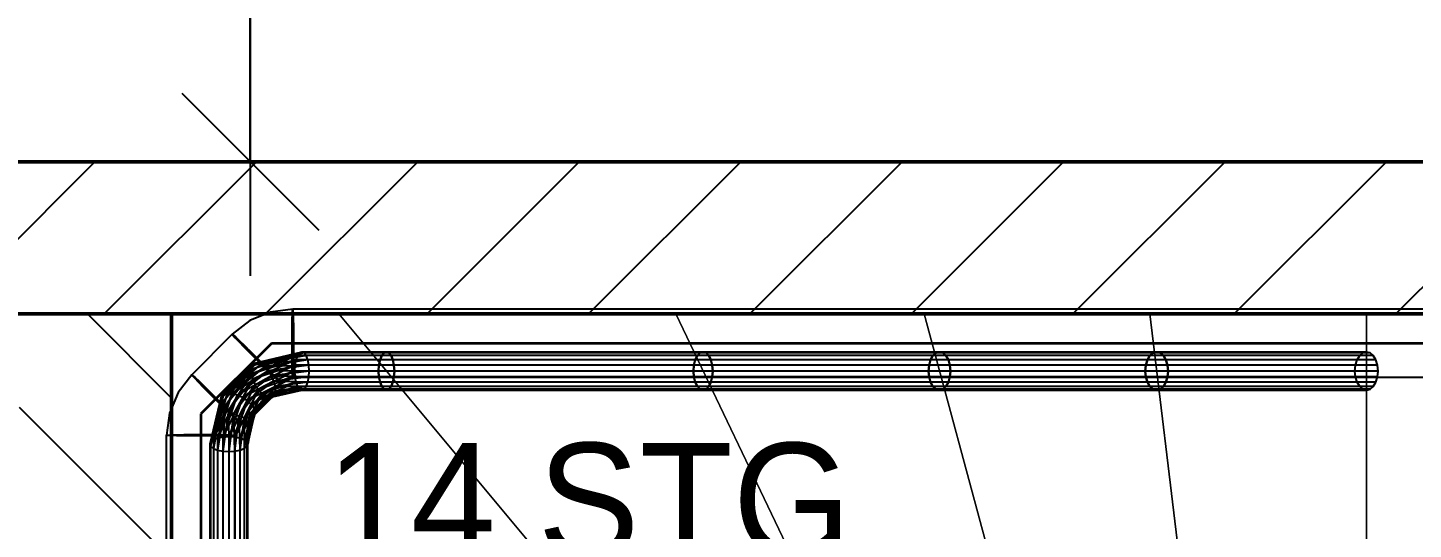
# Model space of a CAD drawing. Extents: x 0 to 756, y -25 to 420.
# Drawn here: x 256.82 to 293.24, y 111.42 to 124.6 of the extents above; entities that cross this region are included whole.
import ezdxf

# ---------------------------------------------------------------- set-up
doc = ezdxf.new("R2010")
doc.units = 0
doc.layers.get('0').update_dxf_attribs({"lineweight": 25})
doc.layers.get('DEFPOINTS').update_dxf_attribs({"lineweight": 25})
for name, color, linetype, lineweight in [('A_Innenwand', 7, 'Continuous', 25), ('Standard', 7, 'Continuous', 25), ('TREPPE', 7, 'Continuous', 13), ('WAND_HOLZ_NICHT_TRAGEND', 7, 'Continuous', 13)]:
    doc.layers.add(name, color=color, linetype=linetype, lineweight=lineweight)
doc.layers.add('S_Schmutzwasser', color=7, linetype='Continuous', lineweight=35, true_color=0x808040)
doc.styles.get("Standard").update_dxf_attribs({"font": 'arial.ttf'})

# ---------------------------------------------------------------- blocks, each defined once
blk = doc.blocks.new('Referenz-A0T78P30OY')
at = {"layer": 'DEFPOINTS', "color": 0, "linetype": 'Continuous', "lineweight": -2, "ltscale": 0.25}
for p, q in [((262.674, 121.078), (262.674, 121.078)), ((260.607, 117.078), (260.607, 117.078)), ((292.007, 117.078), (292.007, 117.078))]:
    blk.add_line(p, q, dxfattribs=at)
at = {"layer": 'Standard', "color": 0, "lineweight": -2}
for p, q in [((262.674, 127.078), (262.674, 118.078)), ((262.674, 121.078), (262.674, 126.378)), ((260.874, 122.878), (264.474, 119.278)), ((259.674, 121.078), (265.674, 121.078)), ((263.971, 116.053), (262.695, 115.622)), ((263.918, 115.982), (262.695, 115.622)), ((263.918, 115.982), (262.701, 115.499)), ((263.875, 115.872), (262.701, 115.499)), ((264.03, 116.078), (262.721, 115.718)), ((263.971, 116.053), (262.721, 115.718)), ((263.875, 115.872), (262.737, 115.36)), ((264.03, 116.078), (262.776, 115.776)), ((264.089, 116.053), (262.776, 115.776)), ((264.089, 116.053), (262.854, 115.791)), ((264.142, 115.982), (262.854, 115.791)), ((264.142, 115.982), (262.948, 115.761)), ((264.185, 115.872), (262.948, 115.761)), ((264.185, 115.872), (263.049, 115.69)), ((263.875, 115.872), (263.848, 115.732)), ((263.918, 115.982), (263.875, 115.872)), ((266.085, 115.872), (263.875, 115.872)), ((263.971, 116.053), (263.918, 115.982)), ((266.131, 115.982), (263.918, 115.982)), ((264.03, 116.078), (263.971, 116.053)), ((266.189, 116.053), (263.971, 116.053)), ((264.089, 116.053), (264.03, 116.078)), ((266.253, 116.078), (264.03, 116.078)), ((264.142, 115.982), (264.089, 116.053)), ((266.317, 116.053), (264.089, 116.053)), ((264.185, 115.872), (264.142, 115.982)), ((266.375, 115.982), (264.142, 115.982)), ((264.212, 115.732), (264.185, 115.872)), ((266.421, 115.872), (264.185, 115.872)), ((266.085, 115.872), (266.055, 115.732)), ((266.055, 115.732), (266.085, 115.872)), ((266.131, 115.982), (266.085, 115.872)), ((266.085, 115.872), (266.131, 115.982)), ((274.369, 115.872), (266.085, 115.872)), ((266.189, 116.053), (266.131, 115.982)), ((266.131, 115.982), (266.189, 116.053)), ((274.425, 115.982), (266.131, 115.982)), ((266.253, 116.078), (266.189, 116.053)), ((266.189, 116.053), (266.253, 116.078)), ((274.496, 116.053), (266.189, 116.053)), ((266.253, 116.078), (266.317, 116.053)), ((274.574, 116.078), (266.253, 116.078)), ((266.317, 116.053), (266.253, 116.078)), ((266.317, 116.053), (266.375, 115.982)), ((274.652, 116.053), (266.317, 116.053)), ((266.375, 115.982), (266.317, 116.053)), ((266.375, 115.982), (266.421, 115.872)), ((274.723, 115.982), (266.375, 115.982)), ((266.421, 115.872), (266.375, 115.982)), ((266.421, 115.872), (266.45, 115.732)), ((274.779, 115.872), (266.421, 115.872)), ((266.45, 115.732), (266.421, 115.872)), ((274.369, 115.872), (274.333, 115.732)), ((274.333, 115.732), (274.369, 115.872)), ((274.425, 115.982), (274.369, 115.872)), ((274.369, 115.872), (274.425, 115.982)), ((280.552, 115.872), (274.369, 115.872)), ((274.496, 116.053), (274.425, 115.982)), ((274.425, 115.982), (274.496, 116.053)), ((280.615, 115.982), (274.425, 115.982)), ((274.574, 116.078), (274.496, 116.053)), ((274.496, 116.053), (274.574, 116.078)), ((280.696, 116.053), (274.496, 116.053)), ((280.785, 116.078), (274.574, 116.078)), ((274.574, 116.078), (274.652, 116.053)), ((274.652, 116.053), (274.574, 116.078)), ((280.874, 116.053), (274.652, 116.053)), ((274.652, 116.053), (274.723, 115.982)), ((274.723, 115.982), (274.652, 116.053)), ((280.955, 115.982), (274.723, 115.982)), ((274.723, 115.982), (274.779, 115.872)), ((274.779, 115.872), (274.723, 115.982)), ((281.019, 115.872), (274.779, 115.872)), ((274.779, 115.872), (274.815, 115.732)), ((274.815, 115.732), (274.779, 115.872)), ((280.552, 115.872), (280.511, 115.732)), ((280.511, 115.732), (280.552, 115.872)), ((280.615, 115.982), (280.552, 115.872)), ((280.552, 115.872), (280.615, 115.982)), ((286.25, 115.872), (280.552, 115.872)), ((280.696, 116.053), (280.615, 115.982)), ((280.615, 115.982), (280.696, 116.053)), ((286.317, 115.982), (280.615, 115.982)), ((280.785, 116.078), (280.696, 116.053)), ((280.696, 116.053), (280.785, 116.078)), ((286.4, 116.053), (280.696, 116.053)), ((286.493, 116.078), (280.785, 116.078)), ((280.785, 116.078), (280.874, 116.053)), ((280.874, 116.053), (280.785, 116.078)), ((286.586, 116.053), (280.874, 116.053)), ((280.874, 116.053), (280.955, 115.982)), ((280.955, 115.982), (280.874, 116.053)), ((286.67, 115.982), (280.955, 115.982)), ((280.955, 115.982), (281.019, 115.872)), ((281.019, 115.872), (280.955, 115.982)), ((286.736, 115.872), (281.019, 115.872)), ((281.019, 115.872), (281.059, 115.732)), ((281.059, 115.732), (281.019, 115.872)), ((286.25, 115.872), (286.208, 115.732)), ((286.208, 115.732), (286.25, 115.872)), ((286.317, 115.982), (286.25, 115.872)), ((286.25, 115.872), (286.317, 115.982)), ((291.761, 115.872), (286.25, 115.872)), ((286.4, 116.053), (286.317, 115.982)), ((286.317, 115.982), (286.4, 116.053)), ((291.829, 115.982), (286.317, 115.982)), ((286.493, 116.078), (286.4, 116.053)), ((286.4, 116.053), (286.493, 116.078)), ((291.913, 116.053), (286.4, 116.053)), ((292.007, 116.078), (286.493, 116.078)), ((286.493, 116.078), (286.586, 116.053)), ((286.586, 116.053), (286.493, 116.078)), ((292.101, 116.053), (286.586, 116.053)), ((286.586, 116.053), (286.67, 115.982)), ((286.67, 115.982), (286.586, 116.053)), ((292.186, 115.982), (286.67, 115.982)), ((286.67, 115.982), (286.736, 115.872)), ((286.736, 115.872), (286.67, 115.982)), ((292.253, 115.872), (286.736, 115.872)), ((286.736, 115.872), (286.779, 115.732)), ((286.779, 115.732), (286.736, 115.872)), ((291.718, 115.732), (291.761, 115.872)), ((291.761, 115.872), (291.829, 115.982)), ((291.829, 115.982), (291.913, 116.053)), ((291.913, 116.053), (292.007, 116.078)), ((292.101, 116.053), (292.007, 116.078)), ((292.186, 115.982), (292.101, 116.053)), ((292.253, 115.872), (292.186, 115.982)), ((292.296, 115.732), (292.253, 115.872)), ((261.895, 114.831), (262.776, 115.776)), ((262.721, 115.718), (261.895, 114.831)), ((261.91, 114.909), (262.854, 115.791)), ((262.776, 115.776), (261.91, 114.909)), ((262.721, 115.718), (261.924, 114.737)), ((262.695, 115.622), (261.924, 114.737)), ((262.854, 115.791), (261.967, 114.964)), ((262.948, 115.761), (261.967, 114.964)), ((262.695, 115.622), (261.995, 114.636)), ((262.701, 115.499), (261.995, 114.636)), ((262.948, 115.761), (262.063, 114.99)), ((263.049, 115.69), (262.063, 114.99)), ((262.701, 115.499), (262.1, 114.538)), ((263.049, 115.69), (262.186, 114.984)), ((263.147, 115.585), (262.186, 114.984)), ((263.147, 115.585), (262.325, 114.948)), ((263.232, 115.455), (262.325, 114.948)), ((263.232, 115.455), (262.466, 114.884)), ((262.721, 115.718), (262.695, 115.622)), ((262.695, 115.622), (262.701, 115.499)), ((262.701, 115.499), (262.737, 115.36)), ((262.776, 115.776), (262.721, 115.718)), ((263.848, 115.732), (262.737, 115.36)), ((262.854, 115.791), (262.776, 115.776)), ((263.848, 115.732), (262.801, 115.219)), ((263.839, 115.578), (262.801, 115.219)), ((262.948, 115.761), (262.854, 115.791)), ((263.839, 115.578), (262.886, 115.089)), ((263.049, 115.69), (262.948, 115.761)), ((264.212, 115.732), (263.049, 115.69)), ((263.147, 115.585), (263.049, 115.69)), ((264.212, 115.732), (263.147, 115.585)), ((263.232, 115.455), (263.147, 115.585)), ((264.221, 115.578), (263.147, 115.585)), ((264.221, 115.578), (263.232, 115.455)), ((263.295, 115.314), (263.232, 115.455)), ((264.212, 115.423), (263.232, 115.455)), ((263.848, 115.732), (263.839, 115.578)), ((263.839, 115.578), (263.848, 115.423)), ((266.045, 115.578), (263.839, 115.578)), ((266.055, 115.732), (263.848, 115.732)), ((264.221, 115.578), (264.212, 115.732)), ((266.45, 115.732), (264.212, 115.732)), ((264.212, 115.423), (264.221, 115.578)), ((266.461, 115.578), (264.221, 115.578)), ((266.055, 115.732), (266.045, 115.578)), ((266.045, 115.578), (266.055, 115.732)), ((266.045, 115.578), (266.055, 115.423)), ((274.321, 115.578), (266.045, 115.578)), ((266.055, 115.423), (266.045, 115.578)), ((274.333, 115.732), (266.055, 115.732)), ((266.45, 115.732), (266.461, 115.578)), ((274.815, 115.732), (266.45, 115.732)), ((266.461, 115.578), (266.45, 115.732)), ((266.461, 115.578), (266.45, 115.423)), ((266.45, 115.423), (266.461, 115.578)), ((274.827, 115.578), (266.461, 115.578)), ((274.333, 115.732), (274.321, 115.578)), ((274.321, 115.578), (274.333, 115.732)), ((274.321, 115.578), (274.333, 115.423)), ((280.496, 115.578), (274.321, 115.578)), ((274.333, 115.423), (274.321, 115.578)), ((280.511, 115.732), (274.333, 115.732)), ((281.059, 115.732), (274.815, 115.732)), ((274.815, 115.732), (274.827, 115.578)), ((274.827, 115.578), (274.815, 115.732)), ((274.827, 115.578), (274.815, 115.423)), ((274.815, 115.423), (274.827, 115.578)), ((281.074, 115.578), (274.827, 115.578)), ((280.511, 115.732), (280.496, 115.578)), ((280.496, 115.578), (280.511, 115.732)), ((280.496, 115.578), (280.511, 115.423)), ((286.193, 115.578), (280.496, 115.578)), ((280.511, 115.423), (280.496, 115.578)), ((286.208, 115.732), (280.511, 115.732)), ((286.779, 115.732), (281.059, 115.732)), ((281.059, 115.732), (281.074, 115.578)), ((281.074, 115.578), (281.059, 115.732)), ((281.074, 115.578), (281.059, 115.423)), ((281.059, 115.423), (281.074, 115.578)), ((286.794, 115.578), (281.074, 115.578)), ((286.208, 115.732), (286.193, 115.578)), ((286.193, 115.578), (286.208, 115.732)), ((286.193, 115.578), (286.208, 115.423)), ((291.703, 115.578), (286.193, 115.578)), ((286.208, 115.423), (286.193, 115.578)), ((291.718, 115.732), (286.208, 115.732)), ((292.296, 115.732), (286.779, 115.732)), ((286.779, 115.732), (286.794, 115.578)), ((286.794, 115.578), (286.779, 115.732)), ((286.794, 115.578), (286.779, 115.423)), ((286.779, 115.423), (286.794, 115.578)), ((292.311, 115.578), (286.794, 115.578)), ((291.703, 115.578), (291.718, 115.732)), ((291.718, 115.423), (291.703, 115.578)), ((292.311, 115.578), (292.296, 115.732)), ((292.296, 115.423), (292.311, 115.578)), ((262.737, 115.36), (262.1, 114.538)), ((262.737, 115.36), (262.23, 114.453)), ((262.801, 115.219), (262.23, 114.453)), ((262.801, 115.219), (262.371, 114.39)), ((262.886, 115.089), (262.371, 114.39)), ((263.295, 115.314), (262.466, 114.884)), ((262.886, 115.089), (262.51, 114.353)), ((263.295, 115.314), (262.596, 114.8)), ((263.332, 115.175), (262.596, 114.8)), ((263.332, 115.175), (262.701, 114.702)), ((262.737, 115.36), (262.801, 115.219)), ((262.801, 115.219), (262.886, 115.089)), ((263.848, 115.423), (262.886, 115.089)), ((262.886, 115.089), (262.983, 114.984)), ((263.848, 115.423), (262.983, 114.984)), ((263.875, 115.284), (262.983, 114.984)), ((263.875, 115.284), (263.084, 114.913)), ((263.918, 115.173), (263.084, 114.913)), ((263.918, 115.173), (263.178, 114.883)), ((263.971, 115.102), (263.178, 114.883)), ((263.971, 115.102), (263.256, 114.898)), ((263.256, 114.898), (264.03, 115.078)), ((264.212, 115.423), (263.295, 115.314)), ((263.332, 115.175), (263.295, 115.314)), ((264.185, 115.284), (263.295, 115.314)), ((264.089, 115.102), (263.311, 114.956)), ((264.03, 115.078), (263.311, 114.956)), ((264.185, 115.284), (263.332, 115.175)), ((263.337, 115.052), (263.332, 115.175)), ((264.142, 115.173), (263.332, 115.175)), ((264.142, 115.173), (263.337, 115.052)), ((264.089, 115.102), (263.337, 115.052)), ((263.848, 115.423), (263.875, 115.284)), ((266.055, 115.423), (263.848, 115.423)), ((263.875, 115.284), (263.918, 115.173)), ((266.085, 115.284), (263.875, 115.284)), ((263.918, 115.173), (263.971, 115.102)), ((266.131, 115.173), (263.918, 115.173)), ((263.971, 115.102), (264.03, 115.078)), ((266.189, 115.102), (263.971, 115.102)), ((264.03, 115.078), (264.089, 115.102)), ((264.03, 115.078), (266.253, 115.078)), ((264.089, 115.102), (264.142, 115.173)), ((266.317, 115.102), (264.089, 115.102)), ((264.142, 115.173), (264.185, 115.284)), ((266.375, 115.173), (264.142, 115.173)), ((264.185, 115.284), (264.212, 115.423)), ((266.421, 115.284), (264.185, 115.284)), ((266.45, 115.423), (264.212, 115.423)), ((266.055, 115.423), (266.085, 115.284)), ((274.333, 115.423), (266.055, 115.423)), ((266.085, 115.284), (266.055, 115.423)), ((266.085, 115.284), (266.131, 115.173)), ((274.369, 115.284), (266.085, 115.284)), ((266.131, 115.173), (266.085, 115.284)), ((266.131, 115.173), (266.189, 115.102)), ((274.425, 115.173), (266.131, 115.173)), ((266.189, 115.102), (266.131, 115.173)), ((266.189, 115.102), (266.253, 115.078)), ((274.496, 115.102), (266.189, 115.102)), ((266.253, 115.078), (266.189, 115.102)), ((266.317, 115.102), (266.253, 115.078)), ((266.253, 115.078), (266.317, 115.102)), ((266.253, 115.078), (274.574, 115.078)), ((266.375, 115.173), (266.317, 115.102)), ((266.317, 115.102), (266.375, 115.173)), ((274.652, 115.102), (266.317, 115.102)), ((266.421, 115.284), (266.375, 115.173)), ((266.375, 115.173), (266.421, 115.284)), ((274.723, 115.173), (266.375, 115.173)), ((266.45, 115.423), (266.421, 115.284)), ((266.421, 115.284), (266.45, 115.423)), ((274.779, 115.284), (266.421, 115.284)), ((274.815, 115.423), (266.45, 115.423)), ((274.333, 115.423), (274.369, 115.284)), ((280.511, 115.423), (274.333, 115.423)), ((274.369, 115.284), (274.333, 115.423)), ((274.369, 115.284), (274.425, 115.173)), ((280.552, 115.284), (274.369, 115.284)), ((274.425, 115.173), (274.369, 115.284)), ((274.425, 115.173), (274.496, 115.102)), ((280.615, 115.173), (274.425, 115.173)), ((274.496, 115.102), (274.425, 115.173)), ((274.496, 115.102), (274.574, 115.078)), ((280.696, 115.102), (274.496, 115.102)), ((274.574, 115.078), (274.496, 115.102)), ((274.652, 115.102), (274.574, 115.078)), ((274.574, 115.078), (274.652, 115.102)), ((274.574, 115.078), (280.785, 115.078)), ((274.723, 115.173), (274.652, 115.102)), ((274.652, 115.102), (274.723, 115.173)), ((280.874, 115.102), (274.652, 115.102)), ((274.779, 115.284), (274.723, 115.173)), ((274.723, 115.173), (274.779, 115.284)), ((280.955, 115.173), (274.723, 115.173)), ((274.815, 115.423), (274.779, 115.284)), ((274.779, 115.284), (274.815, 115.423)), ((281.019, 115.284), (274.779, 115.284)), ((281.059, 115.423), (274.815, 115.423)), ((280.511, 115.423), (280.552, 115.284)), ((286.208, 115.423), (280.511, 115.423)), ((280.552, 115.284), (280.511, 115.423)), ((280.552, 115.284), (280.615, 115.173)), ((286.25, 115.284), (280.552, 115.284)), ((280.615, 115.173), (280.552, 115.284)), ((280.615, 115.173), (280.696, 115.102)), ((286.317, 115.173), (280.615, 115.173)), ((280.696, 115.102), (280.615, 115.173)), ((280.696, 115.102), (280.785, 115.078)), ((286.4, 115.102), (280.696, 115.102)), ((280.785, 115.078), (280.696, 115.102)), ((280.874, 115.102), (280.785, 115.078)), ((280.785, 115.078), (280.874, 115.102)), ((280.785, 115.078), (286.493, 115.078)), ((280.955, 115.173), (280.874, 115.102)), ((280.874, 115.102), (280.955, 115.173)), ((286.586, 115.102), (280.874, 115.102)), ((281.019, 115.284), (280.955, 115.173)), ((280.955, 115.173), (281.019, 115.284)), ((286.67, 115.173), (280.955, 115.173)), ((281.059, 115.423), (281.019, 115.284)), ((281.019, 115.284), (281.059, 115.423)), ((286.736, 115.284), (281.019, 115.284)), ((286.779, 115.423), (281.059, 115.423)), ((286.208, 115.423), (286.25, 115.284)), ((291.718, 115.423), (286.208, 115.423)), ((286.25, 115.284), (286.208, 115.423)), ((286.25, 115.284), (286.317, 115.173)), ((291.761, 115.284), (286.25, 115.284)), ((286.317, 115.173), (286.25, 115.284)), ((286.317, 115.173), (286.4, 115.102)), ((291.829, 115.173), (286.317, 115.173)), ((286.4, 115.102), (286.317, 115.173)), ((286.4, 115.102), (286.493, 115.078)), ((291.913, 115.102), (286.4, 115.102)), ((286.493, 115.078), (286.4, 115.102)), ((286.586, 115.102), (286.493, 115.078)), ((286.493, 115.078), (286.586, 115.102)), ((286.493, 115.078), (292.007, 115.078)), ((286.67, 115.173), (286.586, 115.102)), ((286.586, 115.102), (286.67, 115.173)), ((292.101, 115.102), (286.586, 115.102)), ((286.736, 115.284), (286.67, 115.173)), ((286.67, 115.173), (286.736, 115.284)), ((292.186, 115.173), (286.67, 115.173)), ((286.779, 115.423), (286.736, 115.284)), ((286.736, 115.284), (286.779, 115.423)), ((292.253, 115.284), (286.736, 115.284)), ((292.296, 115.423), (286.779, 115.423)), ((291.761, 115.284), (291.718, 115.423)), ((291.829, 115.173), (291.761, 115.284)), ((291.913, 115.102), (291.829, 115.173)), ((292.007, 115.078), (291.913, 115.102)), ((292.007, 115.078), (292.101, 115.102)), ((292.101, 115.102), (292.186, 115.173)), ((292.186, 115.173), (292.253, 115.284)), ((292.253, 115.284), (292.296, 115.423)), ((261.967, 114.964), (261.607, 113.655)), ((261.91, 114.909), (261.607, 113.655)), ((262.063, 114.99), (261.632, 113.714)), ((261.967, 114.964), (261.632, 113.714)), ((261.91, 114.909), (261.632, 113.596)), ((261.895, 114.831), (261.632, 113.596)), ((262.063, 114.99), (261.703, 113.767)), ((262.186, 114.984), (261.703, 113.767)), ((261.895, 114.831), (261.703, 113.543)), ((261.924, 114.737), (261.703, 113.543)), ((262.186, 114.984), (261.813, 113.81)), ((262.325, 114.948), (261.813, 113.81)), ((261.924, 114.737), (261.813, 113.5)), ((261.91, 114.909), (261.895, 114.831)), ((261.895, 114.831), (261.924, 114.737)), ((261.967, 114.964), (261.91, 114.909)), ((261.924, 114.737), (261.995, 114.636)), ((262.325, 114.948), (261.953, 113.837)), ((262.466, 114.884), (261.953, 113.837)), ((262.063, 114.99), (261.967, 114.964)), ((262.186, 114.984), (262.063, 114.99)), ((262.466, 114.884), (262.107, 113.846)), ((262.596, 114.8), (262.107, 113.846)), ((262.325, 114.948), (262.186, 114.984)), ((262.596, 114.8), (262.262, 113.837)), ((262.701, 114.702), (262.262, 113.837)), ((262.466, 114.884), (262.325, 114.948)), ((262.701, 114.702), (262.401, 113.81)), ((262.596, 114.8), (262.466, 114.884)), ((262.983, 114.984), (262.51, 114.353)), ((262.701, 114.702), (262.596, 114.8)), ((262.983, 114.984), (262.633, 114.348)), ((263.084, 114.913), (262.633, 114.348)), ((263.337, 115.052), (262.701, 114.702)), ((262.772, 114.601), (262.701, 114.702)), ((263.084, 114.913), (262.729, 114.374)), ((263.178, 114.883), (262.729, 114.374)), ((263.337, 115.052), (262.772, 114.601)), ((263.311, 114.956), (262.772, 114.601)), ((262.787, 114.429), (263.256, 114.898)), ((263.178, 114.883), (262.787, 114.429)), ((263.311, 114.956), (262.802, 114.507)), ((263.256, 114.898), (262.802, 114.507)), ((262.983, 114.984), (263.084, 114.913)), ((263.084, 114.913), (263.178, 114.883)), ((263.178, 114.883), (263.256, 114.898)), ((263.256, 114.898), (263.311, 114.956)), ((263.311, 114.956), (263.337, 115.052)), ((261.995, 114.636), (261.813, 113.5)), ((261.995, 114.636), (261.953, 113.473)), ((262.1, 114.538), (261.953, 113.473)), ((261.995, 114.636), (262.1, 114.538)), ((262.1, 114.538), (262.107, 113.464)), ((262.1, 114.538), (262.23, 114.453)), ((262.23, 114.453), (262.107, 113.464)), ((262.23, 114.453), (262.262, 113.473)), ((262.23, 114.453), (262.371, 114.39)), ((262.371, 114.39), (262.262, 113.473)), ((262.371, 114.39), (262.401, 113.5)), ((262.371, 114.39), (262.51, 114.353)), ((262.772, 114.601), (262.401, 113.81)), ((262.51, 114.353), (262.401, 113.5)), ((262.51, 114.353), (262.512, 113.543)), ((262.51, 114.353), (262.633, 114.348)), ((262.772, 114.601), (262.512, 113.767)), ((262.802, 114.507), (262.512, 113.767)), ((262.633, 114.348), (262.512, 113.543)), ((262.802, 114.507), (262.583, 113.714)), ((262.787, 114.429), (262.583, 113.714)), ((262.729, 114.374), (262.583, 113.596)), ((262.633, 114.348), (262.583, 113.596)), ((262.607, 113.655), (262.787, 114.429)), ((262.729, 114.374), (262.607, 113.655)), ((262.633, 114.348), (262.729, 114.374)), ((262.729, 114.374), (262.787, 114.429)), ((262.802, 114.507), (262.772, 114.601)), ((262.787, 114.429), (262.802, 114.507)), ((261.632, 113.714), (261.607, 113.655)), ((261.607, 113.655), (261.607, 109.658)), ((261.607, 113.655), (261.632, 113.596)), ((261.703, 113.767), (261.632, 113.714)), ((261.632, 113.714), (261.632, 109.724)), ((261.813, 113.81), (261.703, 113.767)), ((261.703, 113.767), (261.703, 109.783)), ((261.953, 113.837), (261.813, 113.81)), ((261.813, 113.81), (261.813, 109.831)), ((262.107, 113.846), (261.953, 113.837)), ((261.953, 113.837), (261.953, 109.861)), ((262.107, 113.846), (262.107, 109.871)), ((262.262, 113.837), (262.107, 113.846)), ((262.262, 113.837), (262.262, 109.861)), ((262.401, 113.81), (262.262, 113.837)), ((262.401, 113.81), (262.401, 109.831)), ((262.512, 113.767), (262.401, 113.81)), ((262.512, 113.767), (262.512, 109.783)), ((262.583, 113.714), (262.512, 113.767)), ((262.583, 113.714), (262.583, 109.724)), ((262.607, 113.655), (262.583, 113.714)), ((262.583, 113.596), (262.607, 113.655)), ((262.607, 109.658), (262.607, 113.655)), ((261.632, 113.596), (261.632, 109.592)), ((261.632, 113.596), (261.703, 113.543)), ((261.703, 113.543), (261.703, 109.533)), ((261.703, 113.543), (261.813, 113.5)), ((261.813, 113.5), (261.813, 109.485)), ((261.813, 113.5), (261.953, 113.473)), ((261.953, 113.473), (261.953, 109.455)), ((261.953, 113.473), (262.107, 113.464)), ((262.107, 113.464), (262.262, 113.473)), ((262.107, 113.464), (262.107, 109.445)), ((262.262, 113.473), (262.401, 113.5)), ((262.262, 113.473), (262.262, 109.455)), ((262.401, 113.5), (262.512, 113.543)), ((262.401, 113.5), (262.401, 109.485)), ((262.512, 113.543), (262.583, 113.596)), ((262.512, 113.543), (262.512, 109.533)), ((262.583, 113.596), (262.583, 109.592))]:
    blk.add_line(p, q, dxfattribs=at)
at = {"layer": 'TREPPE', "color": 0}
for p, q in [((265.002, 117.078), (260.607, 117.078)), ((260.607, 117.078), (260.607, 110.802)), ((260.607, 110.802), (260.607, 117.078)), ((260.607, 117.078), (265.002, 117.078)), ((260.607, 117.078), (260.607, 117.078)), ((280.007, 99.078), (265.002, 117.078)), ((265.002, 117.078), (280.007, 99.078)), ((265.002, 117.078), (265.002, 117.078)), ((273.856, 117.078), (265.002, 117.078)), ((265.002, 117.078), (280.007, 99.078)), ((265.002, 117.078), (273.856, 117.078)), ((280.007, 99.078), (265.002, 117.078)), ((265.002, 117.078), (265.002, 117.078)), ((282.474, 99.078), (273.856, 117.078)), ((273.856, 117.078), (282.474, 99.078)), ((273.856, 117.078), (273.856, 117.078)), ((280.381, 117.078), (273.856, 117.078)), ((273.856, 117.078), (282.474, 99.078)), ((273.856, 117.078), (280.381, 117.078)), ((282.474, 99.078), (273.856, 117.078)), ((273.856, 117.078), (273.856, 117.078)), ((285.234, 99.078), (280.381, 117.078)), ((280.381, 117.078), (285.234, 99.078)), ((280.381, 117.078), (280.381, 117.078)), ((286.31, 117.078), (280.381, 117.078)), ((280.381, 117.078), (285.234, 99.078)), ((280.381, 117.078), (286.31, 117.078)), ((285.234, 99.078), (280.381, 117.078)), ((280.381, 117.078), (280.381, 117.078)), ((288.504, 99.078), (286.31, 117.078)), ((286.31, 117.078), (288.504, 99.078)), ((286.31, 117.078), (286.31, 117.078)), ((292.007, 117.078), (286.31, 117.078)), ((286.31, 117.078), (288.504, 99.078)), ((286.31, 117.078), (292.007, 117.078)), ((288.504, 99.078), (286.31, 117.078)), ((286.31, 117.078), (286.31, 117.078)), ((292.007, 99.078), (292.007, 117.078)), ((292.007, 117.078), (292.007, 99.078)), ((292.007, 117.078), (292.007, 117.078))]:
    blk.add_line(p, q, dxfattribs=at)
at = {"layer": 'WAND_HOLZ_NICHT_TRAGEND', "color": 0, "lineweight": 50}
for p, q in [((324.607, 121.078), (176.107, 121.078)), ((300.281, 121.078), (216.93, 121.078)), ((176.107, 117.078), (324.607, 117.078)), ((216.93, 117.078), (300.281, 117.078)), ((260.607, 117.078), (256.607, 117.078)), ((256.607, 117.078), (260.607, 117.078)), ((260.607, 30.521), (260.607, 117.078)), ((260.607, 117.078), (260.607, 30.521)), ((260.607, 117.078), (260.607, 117.078))]:
    blk.add_line(p, q, dxfattribs=at)
at = {"layer": 'Standard', "color": 0, "lineweight": -2, "char_height": 3, "attachment_point": 1}
for s, insert in [('{\\fPosterama Text Light;14}', (264.665, 113.69)), ('{\\fPosterama Text Light;STG}', (270.226, 113.69))]:
    blk.add_mtext(s, dxfattribs=dict(at, insert=insert))
blk = doc.blocks.new('Wand-A0T78P4MOY', base_point=(125.607, 117.078))
at = {"color": 0, "linetype": 'ByBlock', "lineweight": -2, "ltscale": 0.25}
for p, q in [((300.281, 121.078), (216.93, 121.078)), ((300.281, 117.078), (260.607, 117.078))]:
    blk.add_line(p, q, dxfattribs=at)
at = {"color": 0, "lineweight": -2}
for p, q in [((258.591, 121.078), (254.591, 117.078)), ((262.833, 121.078), (258.833, 117.078)), ((267.076, 121.078), (263.076, 117.078)), ((271.319, 121.078), (267.319, 117.078)), ((275.561, 121.078), (271.561, 117.078)), ((279.804, 121.078), (275.804, 117.078)), ((284.047, 121.078), (280.047, 117.078)), ((288.289, 121.078), (284.289, 117.078)), ((292.532, 121.078), (288.532, 117.078)), ((296.775, 121.078), (292.775, 117.078))]:
    blk.add_line(p, q, dxfattribs=at)
blk = doc.blocks.new('Wand-A0T78P4SOY', base_point=(256.607, 30.521))
at = {"color": 0, "lineweight": -2}
for p, q in [((260.607, 114.866), (258.395, 117.078)), ((260.607, 110.623), (256.607, 114.623))]:
    blk.add_line(p, q, dxfattribs=at)
at = {"color": 0, "linetype": 'ByBlock', "lineweight": -2, "ltscale": 0.25}
blk.add_line((260.607, 30.521), (260.607, 117.078), dxfattribs=at)
blk = doc.blocks.new('Abwasserleitung-A0T78PE2OY', base_point=(261.376, 99.374))
at = {"color": 0, "linetype": 'ByBlock', "lineweight": -2, "ltscale": 0.35}
for p, q in [((263.231, 116.305), (261.376, 114.45)), ((301.995, 116.305), (263.231, 116.305)), ((261.376, 114.45), (261.376, 99.374))]:
    blk.add_line(p, q, dxfattribs=at)
blk = doc.blocks.new('Abwasser Schnellansicht-A0T78PEAOY', base_point=(242.994, 53.172))
at = {"color": 0, "linetype": 'ByBlock', "lineweight": -2, "ltscale": 0.25}
for p, q in [((262.665, 116.903), (262.199, 116.546)), ((263.207, 117.128), (262.665, 116.903)), ((263.789, 117.205), (263.207, 117.128)), ((263.777, 116.941), (263.774, 116.755)), ((263.774, 116.748), (263.777, 116.936)), ((263.781, 117.084), (263.777, 116.941)), ((263.777, 116.936), (263.78, 117.08)), ((263.78, 117.08), (263.785, 117.172)), ((263.785, 117.174), (263.781, 117.084)), ((263.785, 117.172), (263.789, 117.205)), ((263.79, 117.205), (263.785, 117.174)), ((263.789, 117.205), (263.794, 117.176)), ((263.794, 117.174), (263.79, 117.205)), ((301.436, 117.205), (263.79, 117.205)), ((263.794, 117.176), (263.798, 117.088)), ((263.799, 117.084), (263.794, 117.174)), ((263.798, 117.088), (263.802, 116.946)), ((263.802, 116.941), (263.799, 117.084)), ((263.802, 116.946), (263.805, 116.761)), ((263.805, 116.755), (263.802, 116.941)), ((262.199, 116.546), (261.135, 115.481)), ((262.216, 116.522), (262.199, 116.546)), ((262.199, 116.546), (262.226, 116.526)), ((262.199, 116.546), (262.217, 116.521)), ((262.224, 116.527), (262.199, 116.546)), ((262.275, 116.457), (262.216, 116.522)), ((262.217, 116.521), (262.278, 116.454)), ((262.291, 116.467), (262.224, 116.527)), ((262.226, 116.526), (262.293, 116.464)), ((263.774, 116.755), (263.772, 116.538)), ((263.772, 116.53), (263.774, 116.748)), ((263.772, 116.538), (263.772, 116.305)), ((263.772, 116.297), (263.772, 116.53)), ((263.805, 116.761), (263.807, 116.545)), ((263.807, 116.538), (263.805, 116.755)), ((263.807, 116.545), (263.808, 116.312)), ((263.808, 116.305), (263.807, 116.538)), ((262.373, 116.354), (262.275, 116.457)), ((262.278, 116.454), (262.376, 116.35)), ((262.394, 116.368), (262.291, 116.467)), ((262.293, 116.464), (262.398, 116.365)), ((262.502, 116.221), (262.373, 116.354)), ((262.376, 116.35), (262.506, 116.217)), ((262.528, 116.239), (262.394, 116.368)), ((262.398, 116.365), (262.533, 116.234)), ((262.653, 116.067), (262.502, 116.221)), ((262.506, 116.217), (262.658, 116.062)), ((262.683, 116.086), (262.528, 116.239)), ((262.533, 116.234), (262.688, 116.081)), ((263.772, 116.305), (263.772, 116.072)), ((263.772, 116.065), (263.772, 116.297)), ((263.808, 116.312), (263.807, 116.079)), ((263.807, 116.072), (263.808, 116.305)), ((262.817, 115.902), (262.653, 116.067)), ((262.658, 116.062), (262.823, 115.897)), ((262.848, 115.922), (262.683, 116.086)), ((262.688, 116.081), (262.853, 115.917)), ((262.983, 115.738), (262.817, 115.902)), ((262.823, 115.897), (262.988, 115.732)), ((263.012, 115.757), (262.848, 115.922)), ((262.853, 115.917), (263.018, 115.752)), ((263.772, 116.072), (263.774, 115.855)), ((263.774, 115.848), (263.772, 116.065)), ((263.774, 115.855), (263.777, 115.668)), ((263.777, 115.663), (263.774, 115.848)), ((263.805, 115.861), (263.802, 115.674)), ((263.802, 115.668), (263.805, 115.855)), ((263.807, 116.079), (263.805, 115.861)), ((263.805, 115.855), (263.807, 116.072)), ((261.134, 115.481), (260.777, 115.015)), ((261.154, 115.455), (261.134, 115.481)), ((261.134, 115.481), (261.158, 115.464)), ((261.135, 115.481), (261.153, 115.456)), ((261.16, 115.463), (261.135, 115.481)), ((261.153, 115.456), (261.213, 115.39)), ((261.216, 115.387), (261.154, 115.455)), ((261.158, 115.464), (261.223, 115.405)), ((261.226, 115.402), (261.16, 115.463)), ((263.138, 115.585), (262.983, 115.738)), ((262.988, 115.732), (263.143, 115.58)), ((263.165, 115.602), (263.012, 115.757)), ((263.018, 115.752), (263.169, 115.598)), ((263.273, 115.454), (263.138, 115.585)), ((263.143, 115.58), (263.276, 115.45)), ((263.294, 115.468), (263.165, 115.602)), ((263.169, 115.598), (263.298, 115.465)), ((263.377, 115.355), (263.273, 115.454)), ((263.276, 115.45), (263.38, 115.352)), ((263.393, 115.365), (263.294, 115.468)), ((263.298, 115.465), (263.395, 115.362)), ((263.777, 115.668), (263.781, 115.525)), ((263.781, 115.522), (263.777, 115.663)), ((263.781, 115.525), (263.785, 115.435)), ((263.785, 115.433), (263.781, 115.522)), ((263.785, 115.435), (263.79, 115.405)), ((263.79, 115.405), (263.785, 115.433)), ((263.794, 115.437), (263.79, 115.405)), ((263.79, 115.405), (263.794, 115.435)), ((263.799, 115.529), (263.794, 115.437)), ((263.794, 115.435), (263.799, 115.525)), ((263.802, 115.674), (263.799, 115.529)), ((263.799, 115.525), (263.802, 115.668)), ((261.213, 115.39), (261.312, 115.286)), ((261.316, 115.282), (261.216, 115.387)), ((261.223, 115.405), (261.326, 115.308)), ((261.33, 115.304), (261.226, 115.402)), ((261.312, 115.286), (261.442, 115.152)), ((261.446, 115.148), (261.316, 115.282)), ((261.326, 115.308), (261.459, 115.179)), ((261.464, 115.174), (261.33, 115.304)), ((261.442, 115.152), (261.594, 114.997)), ((261.599, 114.992), (261.446, 115.148)), ((261.459, 115.179), (261.613, 115.027)), ((261.619, 115.022), (261.464, 115.174)), ((263.472, 115.273), (262.407, 114.209)), ((263.445, 115.293), (263.377, 115.355)), ((263.38, 115.352), (263.447, 115.291)), ((263.453, 115.298), (263.393, 115.365)), ((263.395, 115.362), (263.455, 115.297)), ((263.472, 115.273), (263.445, 115.293)), ((263.447, 115.291), (263.472, 115.273)), ((263.472, 115.273), (263.453, 115.298)), ((263.455, 115.297), (263.472, 115.273)), ((263.565, 115.344), (263.472, 115.273)), ((263.673, 115.389), (263.565, 115.344)), ((263.79, 115.405), (263.673, 115.389)), ((301.436, 115.405), (263.79, 115.405)), ((260.777, 115.015), (260.552, 114.473)), ((261.594, 114.997), (261.758, 114.832)), ((261.763, 114.827), (261.599, 114.992)), ((261.613, 115.027), (261.778, 114.863)), ((261.784, 114.858), (261.619, 115.022)), ((261.758, 114.832), (261.923, 114.668)), ((261.928, 114.663), (261.763, 114.827)), ((261.778, 114.863), (261.943, 114.698)), ((261.948, 114.693), (261.784, 114.858)), ((260.552, 114.473), (260.476, 113.891)), ((261.923, 114.668), (262.078, 114.516)), ((262.083, 114.511), (261.928, 114.663)), ((261.943, 114.698), (262.096, 114.542)), ((262.1, 114.538), (261.948, 114.693)), ((262.078, 114.516), (262.212, 114.386)), ((262.216, 114.382), (262.083, 114.511)), ((262.096, 114.542), (262.226, 114.408)), ((262.23, 114.404), (262.1, 114.538)), ((262.212, 114.386), (262.316, 114.287)), ((262.318, 114.285), (262.216, 114.382)), ((262.226, 114.408), (262.326, 114.303)), ((262.328, 114.3), (262.23, 114.404)), ((262.291, 114.007), (262.276, 113.891)), ((262.336, 114.116), (262.291, 114.007)), ((262.316, 114.287), (262.382, 114.227)), ((262.384, 114.226), (262.318, 114.285)), ((262.326, 114.303), (262.388, 114.235)), ((262.389, 114.234), (262.328, 114.3)), ((262.407, 114.209), (262.336, 114.116)), ((262.382, 114.227), (262.407, 114.209)), ((262.407, 114.209), (262.384, 114.226)), ((262.388, 114.235), (262.407, 114.209)), ((262.407, 114.209), (262.389, 114.234)), ((260.476, 113.891), (260.508, 113.896)), ((260.476, 113.891), (260.506, 113.895)), ((260.504, 113.886), (260.476, 113.891)), ((260.506, 113.886), (260.476, 113.891)), ((260.476, 99.374), (260.476, 113.891)), ((260.593, 113.882), (260.504, 113.886)), ((260.506, 113.895), (260.596, 113.9)), ((260.596, 113.882), (260.506, 113.886)), ((260.508, 113.896), (260.6, 113.9)), ((260.734, 113.878), (260.593, 113.882)), ((260.596, 113.9), (260.739, 113.904)), ((260.739, 113.878), (260.596, 113.882)), ((260.6, 113.9), (260.745, 113.904)), ((260.919, 113.875), (260.734, 113.878)), ((260.739, 113.904), (260.926, 113.906)), ((260.926, 113.875), (260.739, 113.878)), ((260.745, 113.904), (260.932, 113.906)), ((261.136, 113.873), (260.919, 113.875)), ((260.926, 113.906), (261.143, 113.908)), ((261.143, 113.873), (260.926, 113.875)), ((260.932, 113.906), (261.15, 113.908)), ((261.368, 113.873), (261.136, 113.873)), ((261.143, 113.908), (261.376, 113.909)), ((261.376, 113.873), (261.143, 113.873)), ((261.15, 113.908), (261.383, 113.909)), ((261.601, 113.873), (261.368, 113.873)), ((261.376, 113.909), (261.609, 113.908)), ((261.609, 113.873), (261.376, 113.873)), ((261.383, 113.909), (261.616, 113.908)), ((261.819, 113.875), (261.601, 113.873)), ((261.609, 113.908), (261.826, 113.906)), ((261.826, 113.875), (261.609, 113.873)), ((261.616, 113.908), (261.832, 113.906)), ((262.007, 113.878), (261.819, 113.875)), ((261.826, 113.906), (262.012, 113.904)), ((262.012, 113.878), (261.826, 113.875)), ((261.832, 113.906), (262.017, 113.903)), ((262.151, 113.882), (262.007, 113.878)), ((262.012, 113.904), (262.155, 113.9)), ((262.155, 113.882), (262.012, 113.878)), ((262.017, 113.903), (262.159, 113.9)), ((262.243, 113.886), (262.151, 113.882)), ((262.155, 113.9), (262.245, 113.895)), ((262.245, 113.886), (262.155, 113.882)), ((262.159, 113.9), (262.247, 113.895)), ((262.276, 113.891), (262.243, 113.886)), ((262.245, 113.895), (262.276, 113.891)), ((262.276, 113.891), (262.245, 113.886)), ((262.247, 113.895), (262.276, 113.891)), ((262.276, 99.374), (262.276, 113.891))]:
    blk.add_line(p, q, dxfattribs=at)

msp = doc.modelspace()

# ---------------------------------------------------------------- block references
at = {"color": 8, "lineweight": 25, "ltscale": 0.25, "true_color": 0x808080}
msp.add_blockref('Referenz-A0T78P30OY', (0, 0), dxfattribs=at)
at = {"layer": 'A_Innenwand', "ltscale": 0.25}
for name, p in [('Wand-A0T78P4MOY', (125.607, 117.078)), ('Wand-A0T78P4SOY', (256.607, 30.521))]:
    msp.add_blockref(name, p, dxfattribs=at)
at = {"layer": 'S_Schmutzwasser', "lineweight": 25, "ltscale": 0.25}
msp.add_blockref('Abwasser Schnellansicht-A0T78PEAOY', (242.994, 53.172), dxfattribs=at)
at = {"layer": 'S_Schmutzwasser', "ltscale": 0.35}
msp.add_blockref('Abwasserleitung-A0T78PE2OY', (261.376, 99.374), dxfattribs=at)

doc.saveas('drawing.dxf')
